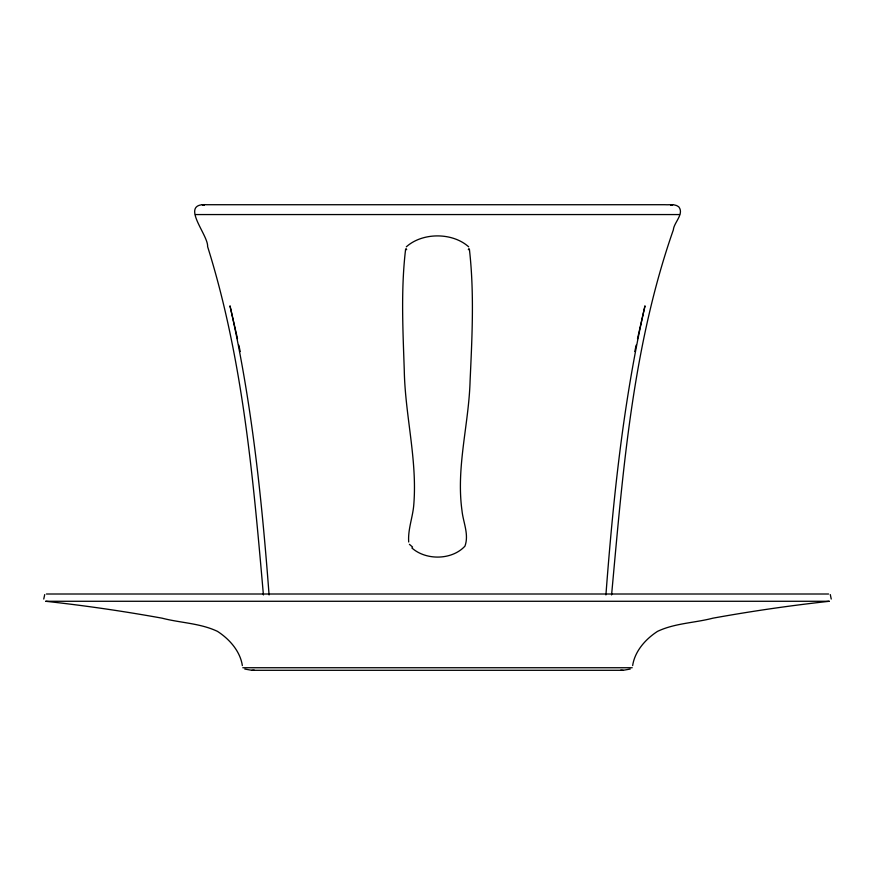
<?xml version="1.0" encoding="UTF-8"?>
<svg xmlns="http://www.w3.org/2000/svg" width="875" height="875" viewBox="0 0 875 875"><rect width="100%" height="100%" fill="white"/><g stroke="black" fill="none" stroke-linecap="round" stroke-linejoin="round"><path stroke-width="1.31" d="M43.75 599.047L44.713 594.584M605.916 594.934C613.244 497.973 623.438 400.805 644.995 305.856L637.503 338.778M611.581 594.934C622.858 472.227 632.33 346.97 673.356 229.841C673.87 222.523 684.513 213.948 678.737 206.795C674.712 203.612 669.342 205.1 664.639 204.706C588.919 204.739 513.209 204.728 437.5 204.706C360.62 204.739 283.741 204.728 206.861 204.717C178.609 202.759 208.447 234.773 207.605 246.608C242.955 359.253 253.127 477.903 263.419 594.934M632.647 665.58C634.823 651.131 645.597 639.1 657.508 631.378C674.8 623.153 694.553 622.956 712.862 618.188C751.483 611.198 790.344 605.544 829.358 601.278L45.642 601.278C84.656 605.544 123.517 611.198 162.138 618.188C180.447 622.956 200.2 623.153 217.492 631.378C229.403 639.1 240.177 651.131 242.353 665.58M634.791 351.531L636.147 345.155M468.333 249.703L468.847 248.664L469.383 249.123C474.414 292.775 472.084 337.137 470.083 380.975C468.847 424.2 456.017 467.25 461.967 510.464C463.116 522.222 469.241 534.483 464.942 546.153C451.894 560.273 425.906 560.558 411.841 547.925M406.339 246.816C422.516 232.269 452.484 232.269 468.661 246.816M630.219 669.058L623.186 670.294L251.814 670.294L244.781 669.058M670.578 205.341L672.645 204.706L670.72 204.75M251.814 670.294L254.209 670.13M195.464 214.561L679.536 214.561M46.419 594.005L828.581 594.005M242.802 667.734L632.198 667.734M204.28 204.75L202.355 204.706L204.422 205.341M620.791 670.13L623.186 670.294M409.423 544.327L412.584 547.061M830.288 594.584L831.25 599.047M406.667 249.703L406.153 248.664L405.617 249.123C400.805 289.22 402.927 329.995 404.272 370.3C405.081 415.756 417.714 460.786 413.656 506.22C412.431 518.197 407.805 529.878 408.702 542.008M237.508 338.778L229.983 305.856C251.639 400.783 261.734 497.973 269.084 594.934M238.853 345.155L240.209 351.531"/></g></svg>
